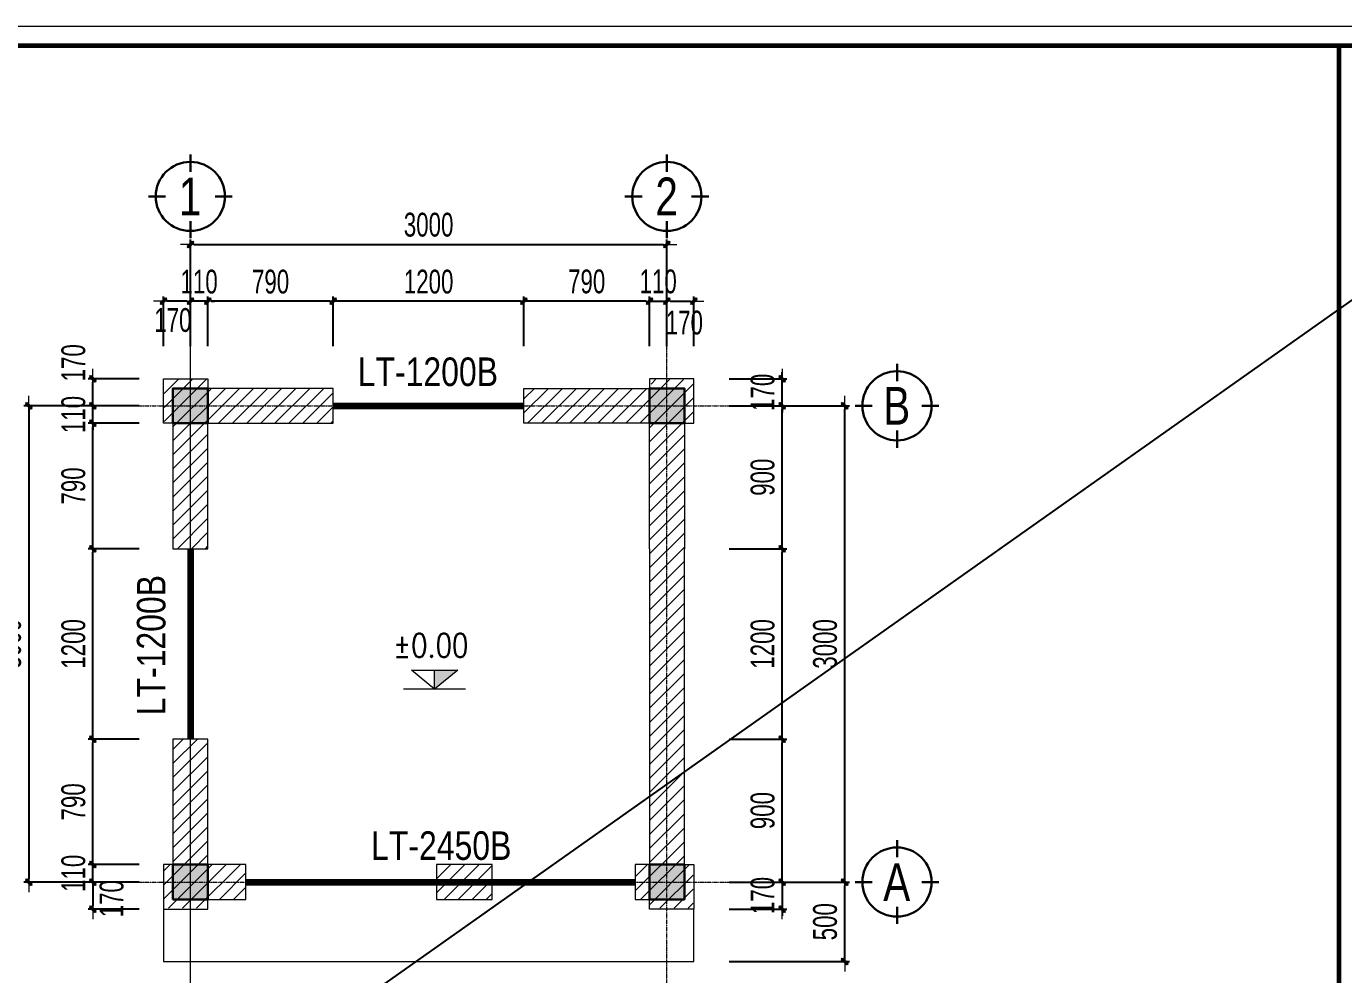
# Model space of a CAD drawing. Header units: millimetres. Extents: x 19378 to 572383, y -1120116 to -527168.
# Drawn here: x 267652 to 275945, y -554321 to -548347 of the extents above; entities that cross this region are included whole.
import ezdxf
from ezdxf.enums import TextEntityAlignment as Align

# ---------------------------------------------------------------- set-up
doc = ezdxf.new("R2010")
doc.units = ezdxf.units.MM
doc.header["$MEASUREMENT"] = 0
doc.header["$PDMODE"] = 32
doc.linetypes.add('CENTER', pattern=[2, 1.25, -0.25, 0.25, -0.25])
doc.layers.get('Defpoints').update_dxf_attribs({"color": 1})
for name, color, linetype, lineweight in [('cat1', 30, 'Continuous', 40), ('cat2', 22, 'Continuous', 30), ('LC Dim', 8, 'Continuous', 18), ('LC Hatch', 252, 'Continuous', 9), ('LC ISO', 153, 'Continuous', 13), ('LC Net thay', 7, 'Continuous', 25), ('LC Text1', 3, 'Continuous', 20), ('LC Text2', 7, 'Continuous', 25), ('manh2', 155, 'Continuous', 9), ('TRUC', 251, 'CENTER', 5)]:
    doc.layers.add(name, color=color, linetype=linetype, lineweight=lineweight)
doc.layers.add('KCS_Plotter', color=11, linetype='Continuous', plot=False)
doc.layers.add('Khungten_LCDI', color=7, linetype='Continuous')
doc.styles.add('EG 1', font='VHAVANB.TTF')
doc.styles.add('HOATBIF', font='hoatbif.shx', dxfattribs={"width": 0.7})
doc.styles.add('Khungten', font='VHAVAN.TTF', dxfattribs={"width": 0.9, "height": 5000})
doc.styles.add('T1', font='Vnsimli.shx', dxfattribs={"width": 0.8})
doc.styles.add('T2', font='VHARIAL.TTF', dxfattribs={"width": 0.8})
doc.styles.add('Tahoma', font='tahoma.ttf')
doc.styles.add('Title', font='VHBLACK.TTF', dxfattribs={"width": 0.8})
doc.dimstyles.new('1-100', dxfattribs={"dimscale": 100, "dimtxt": 2.5, "dimasz": 0.35, "dimexe": 0.5, "dimexo": 0, "dimgap": 0.8, "dimtad": 1, "dimdec": 0, "dimzin": 0, "dimdsep": 46, "dimtxsty": 'HOATBIF', "dimblk1": 'DOT', "dimblk2": 'DOT', "dimsah": 1, "dimcen": -1, "dimdle": 1, "dimclrd": 256, "dimclre": 256, "dimclrt": 4, "dimadec": 3, "dimazin": 2, "dimtfac": 0.333333, "dimtdec": 0, "dimtix": 1, "dimtmove": 2, "dimatfit": 3, "dimldrblk": 'DOT', "dimfxl": 1, "dimtvp": 0.833333, "dimtolj": 1, "dimtzin": 0, "dimarcsym": 0})

# ---------------------------------------------------------------- blocks, each defined once
blk = doc.blocks.new('Nha o can bo nhan vien Trung doan')
at = {"layer": 'Defpoints', "lineweight": 0}
blk.add_lwpolyline([(-1200, -14850), (-1200, 14850), (40800, 14850), (40800, -14850)], close=True, dxfattribs=at)
at = {"layer": 'Khungten_LCDI', "color": 5, "lineweight": 60}
blk.add_line((36600, 14650), (36600, -14650), dxfattribs=at)
blk.add_lwpolyline([(0, -14650), (0, 14650), (40600, 14650), (40600, -14650)], close=True, dxfattribs=at)
at = {"color": 7, "style": 'Khungten', "width": 0.8}
for tag, p in [('REVISION', (39499, -10746)), ('NGAYHT', (39576, -11636))]:
    blk.add_attdef(tag, text='', height=200, dxfattribs=at).set_placement(p, align=Align.CENTER)
at = {"layer": 'LC Text1', "style": 'Title', "width": 1.485915}
for tag, p, p2 in [('TENBANVE1', (36913, -8886), (40339, -8886)), ('TENBANVE2', (36913, -9562), (40339, -9562))]:
    blk.add_attdef(tag, text='', height=250, dxfattribs=at).set_placement(p, p2, align=Align.FIT)
at = {"layer": 'LC Text1', "style": 'Title', "width": 0.7}
blk.add_attdef('SOBANVE', text='', height=250, dxfattribs=at).set_placement((39562, -13896), align=Align.CENTER)
blk = doc.blocks.new('DOT')
at = {"layer": 'LC Dim'}
blk.add_line((-3, 0), (3, 0), dxfattribs=at)
at = {"layer": 'LC Dim', "color": 4}
blk.add_line((-1, -1), (1, 1), dxfattribs=at)
blk.add_lwpolyline([(0.5, 1), (-1, -0.5), (-0.5, -1), (1, 0.5)], close=True, dxfattribs=at)
blk = doc.blocks.new('*D573')
at = {"layer": 'Defpoints', "color": 0, "ltscale": 2, "transparency": 16777216}
for p in [(272076.2, -552837.7), (272410.6, -552837.7), (272076.2, -553737.7)]:
    blk.add_point(p, dxfattribs=at)
at = {"layer": 'LC Dim', "lineweight": -2, "ltscale": 2, "transparency": 16777216}
for p, q in [((272076.2, -552837.7), (272440.6, -552837.7)), ((272410.6, -553716.7), (272410.6, -552858.7)), ((272076.2, -553737.7), (272440.6, -553737.7))]:
    blk.add_line(p, q, dxfattribs=at)
at = {"layer": 'LC Dim', "lineweight": -2, "ltscale": 2, "transparency": 16777216, "xscale": 21, "yscale": 21, "zscale": 21}
for p, rotation in [((272410.6, -552837.7), 90), ((272410.6, -553737.7), 270)]:
    blk.add_blockref('DOT', p, dxfattribs=dict(at, rotation=rotation))
at = {"layer": 'LC Dim', "color": 4, "ltscale": 2, "transparency": 16777216, "insert": (272287.6, -553287.7), "char_height": 150, "attachment_point": 5, "rotation": 90, "style": 'HOATBIF'}
blk.add_mtext('\\A1;900', dxfattribs=at)
blk = doc.blocks.new('_Dot')
at = {"color": 0, "linetype": 'ByBlock', "lineweight": -2}
blk.add_line((-0.5, 0), (-1, 0), dxfattribs=at)
at = {"color": 0, "linetype": 'ByBlock', "const_width": 0.5}
blk.add_lwpolyline([(-0.25, 0, 1), (0.25, 0, 1)], format="xyb", close=True, dxfattribs=at)
blk = doc.blocks.new('*D574')
at = {"layer": 'Defpoints', "color": 0, "ltscale": 2, "transparency": 16777216}
for p in [(272076.2, -551637.7), (272410.6, -551637.7), (272076.2, -552837.7)]:
    blk.add_point(p, dxfattribs=at)
at = {"layer": 'LC Dim', "lineweight": -2, "ltscale": 2, "transparency": 16777216}
for p, q in [((272076.2, -551637.7), (272440.6, -551637.7)), ((272410.6, -552816.7), (272410.6, -551658.7)), ((272076.2, -552837.7), (272440.6, -552837.7))]:
    blk.add_line(p, q, dxfattribs=at)
at = {"layer": 'LC Dim', "lineweight": -2, "ltscale": 2, "transparency": 16777216, "xscale": 21, "yscale": 21, "zscale": 21}
for p, rotation in [((272410.6, -551637.7), 90), ((272410.6, -552837.7), 270)]:
    blk.add_blockref('DOT', p, dxfattribs=dict(at, rotation=rotation))
at = {"layer": 'LC Dim', "color": 4, "ltscale": 2, "transparency": 16777216, "insert": (272287.6, -552237.7), "char_height": 150, "attachment_point": 5, "rotation": 90, "style": 'HOATBIF'}
blk.add_mtext('\\A1;1200', dxfattribs=at)
blk = doc.blocks.new('*D575')
at = {"layer": 'Defpoints', "color": 0, "ltscale": 2, "transparency": 16777216}
for p in [(272076.2, -550737.7), (272410.6, -550737.7), (272076.2, -551637.7)]:
    blk.add_point(p, dxfattribs=at)
at = {"layer": 'LC Dim', "lineweight": -2, "ltscale": 2, "transparency": 16777216}
for p, q in [((272076.2, -550737.7), (272440.6, -550737.7)), ((272410.6, -551616.7), (272410.6, -550758.7)), ((272076.2, -551637.7), (272440.6, -551637.7))]:
    blk.add_line(p, q, dxfattribs=at)
at = {"layer": 'LC Dim', "lineweight": -2, "ltscale": 2, "transparency": 16777216, "xscale": 21, "yscale": 21, "zscale": 21}
for p, rotation in [((272410.6, -550737.7), 90), ((272410.6, -551637.7), 270)]:
    blk.add_blockref('DOT', p, dxfattribs=dict(at, rotation=rotation))
at = {"layer": 'LC Dim', "color": 4, "ltscale": 2, "transparency": 16777216, "insert": (272287.6, -551187.7), "char_height": 150, "attachment_point": 5, "rotation": 90, "style": 'HOATBIF'}
blk.add_mtext('\\A1;900', dxfattribs=at)
blk = doc.blocks.new('*D576')
at = {"layer": 'Defpoints', "color": 0, "ltscale": 2, "transparency": 16777216}
for p in [(272076.2, -550737.7), (272803.8, -550737.7), (272076.2, -553737.7)]:
    blk.add_point(p, dxfattribs=at)
at = {"layer": 'LC Dim', "lineweight": -2, "ltscale": 2, "transparency": 16777216}
for p, q in [((272076.2, -550737.7), (272833.8, -550737.7)), ((272803.8, -553716.7), (272803.8, -550758.7)), ((272076.2, -553737.7), (272833.8, -553737.7))]:
    blk.add_line(p, q, dxfattribs=at)
at = {"layer": 'LC Dim', "lineweight": -2, "ltscale": 2, "transparency": 16777216, "xscale": 21, "yscale": 21, "zscale": 21}
for p, rotation in [((272803.8, -550737.7), 90), ((272803.8, -553737.7), 270)]:
    blk.add_blockref('DOT', p, dxfattribs=dict(at, rotation=rotation))
at = {"layer": 'LC Dim', "color": 4, "ltscale": 2, "transparency": 16777216, "insert": (272680.8, -552237.7), "char_height": 150, "attachment_point": 5, "rotation": 90, "style": 'HOATBIF'}
blk.add_mtext('\\A1;3000', dxfattribs=at)
blk = doc.blocks.new('*D578')
at = {"layer": 'Defpoints', "color": 0, "ltscale": 2, "transparency": 16777216}
for p in [(270784.6, -550078.1), (270784.6, -550361.7), (271574.7, -550361.7)]:
    blk.add_point(p, dxfattribs=at)
at = {"layer": 'LC Dim', "lineweight": -2, "ltscale": 2, "transparency": 16777216}
for p, q in [((270784.6, -550361.7), (270784.6, -550048.1)), ((271553.7, -550078.1), (270805.6, -550078.1)), ((271574.7, -550361.7), (271574.7, -550048.1))]:
    blk.add_line(p, q, dxfattribs=at)
at = {"layer": 'LC Dim', "lineweight": -2, "ltscale": 2, "transparency": 16777216, "xscale": 21, "yscale": 21, "zscale": 21, "rotation": 180}
blk.add_blockref('DOT', (270784.6, -550078.1), dxfattribs=at)
at = {"layer": 'LC Dim', "lineweight": -2, "ltscale": 2, "transparency": 16777216, "xscale": 21, "yscale": 21, "zscale": 21}
blk.add_blockref('DOT', (271574.7, -550078.1), dxfattribs=at)
at = {"layer": 'LC Dim', "color": 4, "ltscale": 2, "transparency": 16777216, "insert": (271179.6, -549955.1), "char_height": 150, "attachment_point": 5, "style": 'HOATBIF'}
blk.add_mtext('\\A1;790', dxfattribs=at)
blk = doc.blocks.new('*D579')
at = {"layer": 'Defpoints', "color": 0, "ltscale": 2, "transparency": 16777216}
for p in [(269584.6, -550079.3), (269584.6, -550361.7), (270784.6, -550361.7)]:
    blk.add_point(p, dxfattribs=at)
at = {"layer": 'LC Dim', "lineweight": -2, "ltscale": 2, "transparency": 16777216}
for p, q in [((269584.6, -550361.7), (269584.6, -550049.3)), ((270763.6, -550079.3), (269605.6, -550079.3)), ((270784.6, -550361.7), (270784.6, -550049.3))]:
    blk.add_line(p, q, dxfattribs=at)
at = {"layer": 'LC Dim', "lineweight": -2, "ltscale": 2, "transparency": 16777216, "xscale": 21, "yscale": 21, "zscale": 21, "rotation": 180}
blk.add_blockref('DOT', (269584.6, -550079.3), dxfattribs=at)
at = {"layer": 'LC Dim', "lineweight": -2, "ltscale": 2, "transparency": 16777216, "xscale": 21, "yscale": 21, "zscale": 21}
blk.add_blockref('DOT', (270784.6, -550079.3), dxfattribs=at)
at = {"layer": 'LC Dim', "color": 4, "ltscale": 2, "transparency": 16777216, "insert": (270184.6, -549956.3), "char_height": 150, "attachment_point": 5, "style": 'HOATBIF'}
blk.add_mtext('\\A1;1200', dxfattribs=at)
blk = doc.blocks.new('*D580')
at = {"layer": 'Defpoints', "color": 0, "ltscale": 2, "transparency": 16777216}
for p in [(268794.6, -550079.3), (268794.6, -550361.7), (269584.6, -550361.7)]:
    blk.add_point(p, dxfattribs=at)
at = {"layer": 'LC Dim', "lineweight": -2, "ltscale": 2, "transparency": 16777216}
for p, q in [((268794.6, -550361.7), (268794.6, -550049.3)), ((269563.6, -550079.3), (268815.6, -550079.3)), ((269584.6, -550361.7), (269584.6, -550049.3))]:
    blk.add_line(p, q, dxfattribs=at)
at = {"layer": 'LC Dim', "lineweight": -2, "ltscale": 2, "transparency": 16777216, "xscale": 21, "yscale": 21, "zscale": 21, "rotation": 180}
blk.add_blockref('DOT', (268794.6, -550079.3), dxfattribs=at)
at = {"layer": 'LC Dim', "lineweight": -2, "ltscale": 2, "transparency": 16777216, "xscale": 21, "yscale": 21, "zscale": 21}
blk.add_blockref('DOT', (269584.6, -550079.3), dxfattribs=at)
at = {"layer": 'LC Dim', "color": 4, "ltscale": 2, "transparency": 16777216, "insert": (269189.6, -549956.3), "char_height": 150, "attachment_point": 5, "style": 'HOATBIF'}
blk.add_mtext('\\A1;790', dxfattribs=at)
blk = doc.blocks.new('*D581')
at = {"layer": 'Defpoints', "color": 0, "ltscale": 2, "transparency": 16777216}
for p in [(271684.6, -549720.7), (268684.6, -550361.7), (271684.6, -550361.7)]:
    blk.add_point(p, dxfattribs=at)
at = {"layer": 'LC Dim', "lineweight": -2, "ltscale": 2, "transparency": 16777216}
for p, q in [((268684.6, -550361.7), (268684.6, -549690.7)), ((268705.6, -549720.7), (271663.6, -549720.7)), ((271684.6, -550361.7), (271684.6, -549690.7))]:
    blk.add_line(p, q, dxfattribs=at)
at = {"layer": 'LC Dim', "lineweight": -2, "ltscale": 2, "transparency": 16777216, "xscale": 21, "yscale": 21, "zscale": 21, "rotation": 180}
blk.add_blockref('DOT', (268684.6, -549720.7), dxfattribs=at)
at = {"layer": 'LC Dim', "lineweight": -2, "ltscale": 2, "transparency": 16777216, "xscale": 21, "yscale": 21, "zscale": 21}
blk.add_blockref('DOT', (271684.6, -549720.7), dxfattribs=at)
at = {"layer": 'LC Dim', "color": 4, "ltscale": 2, "transparency": 16777216, "insert": (270184.6, -549597.7), "char_height": 150, "attachment_point": 5, "style": 'HOATBIF'}
blk.add_mtext('\\A1;3000', dxfattribs=at)
blk = doc.blocks.new('*D582')
at = {"layer": 'Defpoints', "color": 0, "ltscale": 2, "transparency": 16777216}
for p in [(268071.5, -551637.7), (268362.2, -551637.7), (268362.2, -552837.7)]:
    blk.add_point(p, dxfattribs=at)
at = {"layer": 'LC Dim', "lineweight": -2, "ltscale": 2, "transparency": 16777216}
for p, q in [((268362.2, -551637.7), (268041.5, -551637.7)), ((268071.5, -552816.7), (268071.5, -551658.7)), ((268362.2, -552837.7), (268041.5, -552837.7))]:
    blk.add_line(p, q, dxfattribs=at)
at = {"layer": 'LC Dim', "lineweight": -2, "ltscale": 2, "transparency": 16777216, "xscale": 21, "yscale": 21, "zscale": 21}
for p, rotation in [((268071.5, -551637.7), 90), ((268071.5, -552837.7), 270)]:
    blk.add_blockref('DOT', p, dxfattribs=dict(at, rotation=rotation))
at = {"layer": 'LC Dim', "color": 4, "ltscale": 2, "transparency": 16777216, "insert": (267948.5, -552237.7), "char_height": 150, "attachment_point": 5, "rotation": 90, "style": 'HOATBIF'}
blk.add_mtext('\\A1;1200', dxfattribs=at)
blk = doc.blocks.new('*D583')
at = {"layer": 'Defpoints', "color": 0, "ltscale": 2, "transparency": 16777216}
for p in [(268362.2, -550737.7), (267667, -553737.7), (268362.2, -553737.7)]:
    blk.add_point(p, dxfattribs=at)
at = {"layer": 'LC Dim', "lineweight": -2, "ltscale": 2, "transparency": 16777216}
for p, q in [((268362.2, -550737.7), (267637, -550737.7)), ((267667, -550758.7), (267667, -553716.7)), ((268362.2, -553737.7), (267637, -553737.7))]:
    blk.add_line(p, q, dxfattribs=at)
at = {"layer": 'LC Dim', "lineweight": -2, "ltscale": 2, "transparency": 16777216, "xscale": 21, "yscale": 21, "zscale": 21}
for p, rotation in [((267667, -550737.7), 90), ((267667, -553737.7), 270)]:
    blk.add_blockref('DOT', p, dxfattribs=dict(at, rotation=rotation))
at = {"layer": 'LC Dim', "color": 4, "ltscale": 2, "transparency": 16777216, "insert": (267544, -552237.7), "char_height": 150, "attachment_point": 5, "rotation": 90, "style": 'HOATBIF'}
blk.add_mtext('\\A1;3000', dxfattribs=at)
blk = doc.blocks.new('*D584')
at = {"layer": 'Defpoints', "color": 0, "ltscale": 2, "transparency": 16777216}
for p in [(268071.5, -552837.7), (268362.2, -552837.7), (268362.2, -553627.7)]:
    blk.add_point(p, dxfattribs=at)
at = {"layer": 'LC Dim', "lineweight": -2, "ltscale": 2, "transparency": 16777216}
for p, q in [((268362.2, -552837.7), (268041.5, -552837.7)), ((268071.5, -553606.7), (268071.5, -552858.7)), ((268362.2, -553627.7), (268041.5, -553627.7))]:
    blk.add_line(p, q, dxfattribs=at)
at = {"layer": 'LC Dim', "lineweight": -2, "ltscale": 2, "transparency": 16777216, "xscale": 21, "yscale": 21, "zscale": 21}
for p, rotation in [((268071.5, -552837.7), 90), ((268071.5, -553627.7), 270)]:
    blk.add_blockref('DOT', p, dxfattribs=dict(at, rotation=rotation))
at = {"layer": 'LC Dim', "color": 4, "ltscale": 2, "transparency": 16777216, "insert": (267948.5, -553232.7), "char_height": 150, "attachment_point": 5, "rotation": 90, "style": 'HOATBIF'}
blk.add_mtext('\\A1;790', dxfattribs=at)
blk = doc.blocks.new('*D585')
at = {"layer": 'Defpoints', "color": 0, "ltscale": 2, "transparency": 16777216}
for p in [(268071.5, -550847.7), (268362.2, -550847.7), (268362.2, -551637.7)]:
    blk.add_point(p, dxfattribs=at)
at = {"layer": 'LC Dim', "lineweight": -2, "ltscale": 2, "transparency": 16777216}
for p, q in [((268362.2, -550847.7), (268041.5, -550847.7)), ((268071.5, -551616.7), (268071.5, -550868.7)), ((268362.2, -551637.7), (268041.5, -551637.7))]:
    blk.add_line(p, q, dxfattribs=at)
at = {"layer": 'LC Dim', "lineweight": -2, "ltscale": 2, "transparency": 16777216, "xscale": 21, "yscale": 21, "zscale": 21}
for p, rotation in [((268071.5, -550847.7), 90), ((268071.5, -551637.7), 270)]:
    blk.add_blockref('DOT', p, dxfattribs=dict(at, rotation=rotation))
at = {"layer": 'LC Dim', "color": 4, "ltscale": 2, "transparency": 16777216, "insert": (267948.5, -551242.7), "char_height": 150, "attachment_point": 5, "rotation": 90, "style": 'HOATBIF'}
blk.add_mtext('\\A1;790', dxfattribs=at)
blk = doc.blocks.new('*D588')
at = {"layer": 'Defpoints', "color": 0, "ltscale": 2, "transparency": 16777216}
for p in [(268684.6, -550079.3), (268684.6, -550361.7), (268794.6, -550361.7)]:
    blk.add_point(p, dxfattribs=at)
at = {"layer": 'LC Dim', "lineweight": -2, "ltscale": 2, "transparency": 16777216}
for p, q in [((268663.6, -550079.3), (268642.6, -550079.3)), ((268684.6, -550361.7), (268684.6, -550049.3)), ((268794.6, -550079.3), (268684.6, -550079.3)), ((268794.6, -550361.7), (268794.6, -550049.3)), ((268815.6, -550079.3), (268836.6, -550079.3))]:
    blk.add_line(p, q, dxfattribs=at)
at = {"layer": 'LC Dim', "lineweight": -2, "ltscale": 2, "transparency": 16777216, "xscale": 21, "yscale": 21, "zscale": 21}
blk.add_blockref('DOT', (268684.6, -550079.3), dxfattribs=at)
at = {"layer": 'LC Dim', "lineweight": -2, "ltscale": 2, "transparency": 16777216, "xscale": 21, "yscale": 21, "zscale": 21, "rotation": 180}
blk.add_blockref('DOT', (268794.6, -550079.3), dxfattribs=at)
at = {"layer": 'LC Dim', "color": 4, "ltscale": 2, "transparency": 16777216, "insert": (268739.6, -549956.3), "char_height": 150, "attachment_point": 5, "style": 'HOATBIF'}
blk.add_mtext('\\A1;110', dxfattribs=at)
blk = doc.blocks.new('*D589')
at = {"layer": 'Defpoints', "color": 0, "ltscale": 2, "transparency": 16777216}
for p in [(268071.5, -553627.7), (268362.2, -553627.7), (268362.2, -553737.7)]:
    blk.add_point(p, dxfattribs=at)
at = {"layer": 'LC Dim', "lineweight": -2, "ltscale": 2, "transparency": 16777216}
for p, q in [((268362.2, -553627.7), (268041.5, -553627.7)), ((268071.5, -553606.7), (268071.5, -553585.7)), ((268071.5, -553737.7), (268071.5, -553627.7)), ((268362.2, -553737.7), (268041.5, -553737.7)), ((268071.5, -553758.7), (268071.5, -553779.7))]:
    blk.add_line(p, q, dxfattribs=at)
at = {"layer": 'LC Dim', "lineweight": -2, "ltscale": 2, "transparency": 16777216, "xscale": 21, "yscale": 21, "zscale": 21}
for p, rotation in [((268071.5, -553627.7), 270), ((268071.5, -553737.7), 90)]:
    blk.add_blockref('DOT', p, dxfattribs=dict(at, rotation=rotation))
at = {"layer": 'LC Dim', "color": 4, "ltscale": 2, "transparency": 16777216, "insert": (267948.5, -553682.7), "char_height": 150, "attachment_point": 5, "rotation": 90, "style": 'HOATBIF'}
blk.add_mtext('\\A1;110', dxfattribs=at)
blk = doc.blocks.new('*D590')
at = {"layer": 'Defpoints', "color": 0, "ltscale": 2, "transparency": 16777216}
for p in [(268071.5, -550737.7), (268362.2, -550737.7), (268362.2, -550847.7)]:
    blk.add_point(p, dxfattribs=at)
at = {"layer": 'LC Dim', "lineweight": -2, "ltscale": 2, "transparency": 16777216}
for p, q in [((268362.2, -550737.7), (268041.5, -550737.7)), ((268071.5, -550716.7), (268071.5, -550695.7)), ((268071.5, -550847.7), (268071.5, -550737.7)), ((268362.2, -550847.7), (268041.5, -550847.7)), ((268071.5, -550868.7), (268071.5, -550889.7))]:
    blk.add_line(p, q, dxfattribs=at)
at = {"layer": 'LC Dim', "lineweight": -2, "ltscale": 2, "transparency": 16777216, "xscale": 21, "yscale": 21, "zscale": 21}
for p, rotation in [((268071.5, -550737.7), 270), ((268071.5, -550847.7), 90)]:
    blk.add_blockref('DOT', p, dxfattribs=dict(at, rotation=rotation))
at = {"layer": 'LC Dim', "color": 4, "ltscale": 2, "transparency": 16777216, "insert": (267948.5, -550792.7), "char_height": 150, "attachment_point": 5, "rotation": 90, "style": 'HOATBIF'}
blk.add_mtext('\\A1;110', dxfattribs=at)
blk = doc.blocks.new('*D591')
at = {"layer": 'Defpoints', "color": 0, "ltscale": 2, "transparency": 16777216}
for p in [(272076.2, -553737.7), (272803.8, -553737.7), (272076.2, -554237.7)]:
    blk.add_point(p, dxfattribs=at)
at = {"layer": 'LC Dim', "lineweight": -2, "ltscale": 2, "transparency": 16777216}
for p, q in [((272076.2, -553737.7), (272833.8, -553737.7)), ((272803.8, -554216.7), (272803.8, -553758.7)), ((272076.2, -554237.7), (272833.8, -554237.7))]:
    blk.add_line(p, q, dxfattribs=at)
at = {"layer": 'LC Dim', "lineweight": -2, "ltscale": 2, "transparency": 16777216, "xscale": 21, "yscale": 21, "zscale": 21}
for p, rotation in [((272803.8, -553737.7), 90), ((272803.8, -554237.7), 270)]:
    blk.add_blockref('DOT', p, dxfattribs=dict(at, rotation=rotation))
at = {"layer": 'LC Dim', "color": 4, "ltscale": 2, "transparency": 16777216, "insert": (272680.8, -553987.7), "char_height": 150, "attachment_point": 5, "rotation": 90, "style": 'HOATBIF'}
blk.add_mtext('\\A1;500', dxfattribs=at)
blk = doc.blocks.new('*D592')
at = {"layer": 'Defpoints', "color": 0, "ltscale": 2, "transparency": 16777216}
for p in [(271684.6, -550078.1), (271574.7, -550361.7), (271684.6, -550361.7)]:
    blk.add_point(p, dxfattribs=at)
at = {"layer": 'LC Dim', "lineweight": -2, "ltscale": 2, "transparency": 16777216}
for p, q in [((271553.7, -550078.1), (271532.7, -550078.1)), ((271574.7, -550361.7), (271574.7, -550048.1)), ((271574.7, -550078.1), (271684.6, -550078.1)), ((271684.6, -550361.7), (271684.6, -550048.1)), ((271705.6, -550078.1), (271726.6, -550078.1))]:
    blk.add_line(p, q, dxfattribs=at)
at = {"layer": 'LC Dim', "lineweight": -2, "ltscale": 2, "transparency": 16777216, "xscale": 21, "yscale": 21, "zscale": 21}
blk.add_blockref('DOT', (271574.7, -550078.1), dxfattribs=at)
at = {"layer": 'LC Dim', "lineweight": -2, "ltscale": 2, "transparency": 16777216, "xscale": 21, "yscale": 21, "zscale": 21, "rotation": 180}
blk.add_blockref('DOT', (271684.6, -550078.1), dxfattribs=at)
at = {"layer": 'LC Dim', "color": 4, "ltscale": 2, "transparency": 16777216, "insert": (271629.6, -549955.1), "char_height": 150, "attachment_point": 5, "style": 'HOATBIF'}
blk.add_mtext('\\A1;110', dxfattribs=at)
blk = doc.blocks.new('Caodo1')
at = {"layer": 'LC Text1'}
blk.add_hatch(color=256, dxfattribs=at).paths.add_polyline_path([(0, 0), (243, 200), (0, 200)])
for p, q in [((0, 0), (0, 200)), ((324, 0), (-324, 0))]:
    blk.add_line(p, q, dxfattribs=at)
blk.add_lwpolyline([(-243, 200), (243, 200), (0, 0), (0, 0)], close=True, dxfattribs=at)
at = {"layer": 'LC Text1', "style": 'T1', "width": 0.8}
blk.add_attdef('%%P0,00', text='', height=250, dxfattribs=at).set_placement((-39, 460), align=Align.MIDDLE_CENTER)
blk = doc.blocks.new('KyHieu TrucDinhVi')
at = {"color": 7, "lineweight": 30}
for p, q in [((0, 2.36), (0, 4)), ((-2.36, 0), (-4, 0)), ((2.36, 0), (4, 0)), ((0, -2.36), (0, -4))]:
    blk.add_line(p, q, dxfattribs=at)
blk.add_circle((0, 0), 3.3, dxfattribs=at)
at = {"ltscale": 20, "style": 'Tahoma'}
blk.add_attdef('AA', text='', height=3, dxfattribs=at).set_placement((0, 0), align=Align.MIDDLE_CENTER)
blk = doc.blocks.new('*D562')
at = {"layer": 'Defpoints', "color": 0, "ltscale": 2, "transparency": 16777216}
for p in [(268514.6, -550079.3), (268514.6, -550361.7), (268684.6, -550361.7)]:
    blk.add_point(p, dxfattribs=at)
at = {"layer": 'LC Dim', "lineweight": -2, "ltscale": 2, "transparency": 16777216}
for p, q in [((268514.6, -550361.7), (268514.6, -550049.3)), ((268663.6, -550079.3), (268535.6, -550079.3)), ((268684.6, -550361.7), (268684.6, -550049.3))]:
    blk.add_line(p, q, dxfattribs=at)
at = {"layer": 'LC Dim', "lineweight": -2, "ltscale": 2, "transparency": 16777216, "xscale": 21, "yscale": 21, "zscale": 21, "rotation": 180}
blk.add_blockref('DOT', (268514.6, -550079.3), dxfattribs=at)
at = {"layer": 'LC Dim', "lineweight": -2, "ltscale": 2, "transparency": 16777216, "xscale": 21, "yscale": 21, "zscale": 21}
blk.add_blockref('DOT', (268684.6, -550079.3), dxfattribs=at)
at = {"layer": 'LC Dim', "color": 4, "ltscale": 2, "transparency": 16777216, "insert": (268574.6, -550198.1), "char_height": 150, "attachment_point": 5, "style": 'HOATBIF'}
blk.add_mtext('\\A1;170', dxfattribs=at)
blk = doc.blocks.new('*D563')
at = {"layer": 'Defpoints', "color": 0, "ltscale": 2, "transparency": 16777216}
for p in [(271854.6, -550078.1), (271684.6, -550361.7), (271854.6, -550361.7)]:
    blk.add_point(p, dxfattribs=at)
at = {"layer": 'LC Dim', "lineweight": -2, "ltscale": 2, "transparency": 16777216}
for p, q in [((271684.6, -550361.7), (271684.6, -550048.1)), ((271705.6, -550078.1), (271833.6, -550078.1)), ((271854.6, -550361.7), (271854.6, -550048.1))]:
    blk.add_line(p, q, dxfattribs=at)
at = {"layer": 'LC Dim', "lineweight": -2, "ltscale": 2, "transparency": 16777216, "xscale": 21, "yscale": 21, "zscale": 21, "rotation": 180}
blk.add_blockref('DOT', (271684.6, -550078.1), dxfattribs=at)
at = {"layer": 'LC Dim', "lineweight": -2, "ltscale": 2, "transparency": 16777216, "xscale": 21, "yscale": 21, "zscale": 21}
blk.add_blockref('DOT', (271854.6, -550078.1), dxfattribs=at)
at = {"layer": 'LC Dim', "color": 4, "ltscale": 2, "transparency": 16777216, "insert": (271794.6, -550214.4), "char_height": 150, "attachment_point": 5, "style": 'HOATBIF'}
blk.add_mtext('\\A1;170', dxfattribs=at)
blk = doc.blocks.new('*D564')
at = {"layer": 'Defpoints', "color": 0, "ltscale": 2, "transparency": 16777216}
for p in [(272076.2, -550567.7), (272410.6, -550567.7), (272076.2, -550737.7)]:
    blk.add_point(p, dxfattribs=at)
at = {"layer": 'LC Dim', "lineweight": -2, "ltscale": 2, "transparency": 16777216}
for p, q in [((272076.2, -550567.7), (272440.6, -550567.7)), ((272410.6, -550546.7), (272410.6, -550525.7)), ((272410.6, -550737.7), (272410.6, -550567.7)), ((272076.2, -550737.7), (272440.6, -550737.7)), ((272410.6, -550758.7), (272410.6, -550779.7))]:
    blk.add_line(p, q, dxfattribs=at)
at = {"layer": 'LC Dim', "lineweight": -2, "ltscale": 2, "transparency": 16777216, "xscale": 21, "yscale": 21, "zscale": 21}
for p, rotation in [((272410.6, -550567.7), 270), ((272410.6, -550737.7), 90)]:
    blk.add_blockref('DOT', p, dxfattribs=dict(at, rotation=rotation))
at = {"layer": 'LC Dim', "color": 4, "ltscale": 2, "transparency": 16777216, "insert": (272287.6, -550652.7), "char_height": 150, "attachment_point": 5, "rotation": 90, "style": 'HOATBIF'}
blk.add_mtext('\\A1;170', dxfattribs=at)
blk = doc.blocks.new('*D565')
at = {"layer": 'Defpoints', "color": 0, "ltscale": 2, "transparency": 16777216}
for p in [(272076.2, -553737.7), (272076.2, -553907.7), (272410.6, -553907.7)]:
    blk.add_point(p, dxfattribs=at)
at = {"layer": 'LC Dim', "lineweight": -2, "ltscale": 2, "transparency": 16777216}
for p, q in [((272410.6, -553716.7), (272410.6, -553695.7)), ((272076.2, -553737.7), (272440.6, -553737.7)), ((272410.6, -553737.7), (272410.6, -553907.7)), ((272076.2, -553907.7), (272440.6, -553907.7)), ((272410.6, -553928.7), (272410.6, -553949.7))]:
    blk.add_line(p, q, dxfattribs=at)
at = {"layer": 'LC Dim', "lineweight": -2, "ltscale": 2, "transparency": 16777216, "xscale": 21, "yscale": 21, "zscale": 21}
for p, rotation in [((272410.6, -553737.7), 270), ((272410.6, -553907.7), 90)]:
    blk.add_blockref('DOT', p, dxfattribs=dict(at, rotation=rotation))
at = {"layer": 'LC Dim', "color": 4, "ltscale": 2, "transparency": 16777216, "insert": (272287.6, -553822.7), "char_height": 150, "attachment_point": 5, "rotation": 90, "style": 'HOATBIF'}
blk.add_mtext('\\A1;170', dxfattribs=at)
blk = doc.blocks.new('*D568')
at = {"layer": 'Defpoints', "color": 0, "ltscale": 2, "transparency": 16777216}
for p in [(268362.2, -553737.7), (268071.5, -553907.7), (268362.2, -553907.7)]:
    blk.add_point(p, dxfattribs=at)
at = {"layer": 'LC Dim', "lineweight": -2, "ltscale": 2, "transparency": 16777216}
for p, q in [((268362.2, -553737.7), (268041.5, -553737.7)), ((268071.5, -553758.7), (268071.5, -553886.7)), ((268362.2, -553907.7), (268041.5, -553907.7))]:
    blk.add_line(p, q, dxfattribs=at)
at = {"layer": 'LC Dim', "lineweight": -2, "ltscale": 2, "transparency": 16777216, "xscale": 21, "yscale": 21, "zscale": 21}
for p, rotation in [((268071.5, -553737.7), 90), ((268071.5, -553907.7), 270)]:
    blk.add_blockref('DOT', p, dxfattribs=dict(at, rotation=rotation))
at = {"layer": 'LC Dim', "color": 4, "ltscale": 2, "transparency": 16777216, "insert": (268189.1, -553842.7), "char_height": 150, "attachment_point": 5, "rotation": 90, "style": 'HOATBIF'}
blk.add_mtext('\\A1;170', dxfattribs=at)
blk = doc.blocks.new('*D569')
at = {"layer": 'Defpoints', "color": 0, "ltscale": 2, "transparency": 16777216}
for p in [(268071.5, -550567.7), (268362.2, -550567.7), (268362.2, -550737.7)]:
    blk.add_point(p, dxfattribs=at)
at = {"layer": 'LC Dim', "lineweight": -2, "ltscale": 2, "transparency": 16777216}
for p, q in [((268362.2, -550567.7), (268041.5, -550567.7)), ((268071.5, -550716.7), (268071.5, -550588.7)), ((268362.2, -550737.7), (268041.5, -550737.7))]:
    blk.add_line(p, q, dxfattribs=at)
at = {"layer": 'LC Dim', "lineweight": -2, "ltscale": 2, "transparency": 16777216, "xscale": 21, "yscale": 21, "zscale": 21}
for p, rotation in [((268071.5, -550567.7), 90), ((268071.5, -550737.7), 270)]:
    blk.add_blockref('DOT', p, dxfattribs=dict(at, rotation=rotation))
at = {"layer": 'LC Dim', "color": 4, "ltscale": 2, "transparency": 16777216, "insert": (267948.5, -550466.7), "char_height": 150, "attachment_point": 5, "rotation": 90, "style": 'HOATBIF'}
blk.add_mtext('\\A1;170', dxfattribs=at)

msp = doc.modelspace()

# ---------------------------------------------------------------- hatches: boundary and pattern name
at = {"layer": 'cat2'}
for points in [[(268794.6, -550627.7), (268574.6, -550627.7), (268574.6, -550847.7), (268794.6, -550847.7)], [(271794.6, -550627.7), (271574.6, -550627.7), (271574.6, -550847.7), (271794.6, -550847.7)], [(268794.6, -553627.7), (268574.6, -553627.7), (268574.6, -553847.7), (268794.6, -553847.7)], [(271794.6, -553627.7), (271574.6, -553627.7), (271574.6, -553847.7), (271794.6, -553847.7)]]:
    msp.add_hatch(color=256, dxfattribs=at).paths.add_polyline_path(points)
at = {"layer": 'LC Hatch'}
h = msp.add_hatch(dxfattribs=at)
h.set_pattern_fill('ANSI31', color=8, scale=500)
h.set_pattern_definition([(45, (273358.83, -575077.51), (-44.19417, 44.19417), [])])
h.paths.add_polyline_path([(269584.6, -550627.7), (268574.6, -550627.7), (268574.6, -551637.7), (268794.6, -551637.7), (268794.6, -550847.7), (269584.6, -550847.7)])
h.paths.add_polyline_path([(271794.6, -550627.7), (270784.6, -550627.7), (270784.6, -550847.7), (271574.6, -550847.7), (271574.6, -551637.7), (271794.6, -551637.7)])
h.paths.add_polyline_path([(271794.6, -551637.7), (271574.6, -551637.7), (271574.6, -553627.7), (271484.6, -553627.7), (271484.6, -553847.7), (271794.6, -553847.7)])
h.paths.add_polyline_path([(270584.6, -553627.7), (270234.6, -553627.7), (270234.6, -553847.7), (270584.6, -553847.7)])
h.paths.add_polyline_path([(269034.6, -553627.7), (268794.6, -553627.7), (268794.6, -552837.7), (268574.6, -552837.7), (268574.6, -553847.7), (269034.6, -553847.7)])
h.paths.add_polyline_path([(271849.6, -553902.7), (271849.6, -553627.7), (271794.6, -553627.7), (271794.6, -553847.7), (271574.6, -553847.7), (271574.6, -553902.7)])
h.paths.add_polyline_path([(268519.6, -553627.7), (268519.6, -553902.7), (268794.6, -553902.7), (268794.6, -553847.7), (268574.6, -553847.7), (268574.6, -553627.7)])
h.paths.add_polyline_path([(268794.6, -550572.7), (268519.6, -550572.7), (268519.6, -550847.7), (268574.6, -550847.7), (268574.6, -550627.7), (268794.6, -550627.7)])
h.paths.add_polyline_path([(271849.6, -550847.7), (271849.6, -550572.7), (271584.6, -550572.7), (271584.6, -550627.7), (271794.6, -550627.7), (271794.6, -550847.7)])

# ---------------------------------------------------------------- linework, layer by layer
at = {"layer": 'cat1', "lineweight": 140, "ltscale": 750}
for p, q in [((269584.6, -550737.7), (270784.6, -550737.7)), ((268684.6, -551637.7), (268684.6, -552837.7)), ((269034.6, -553737.7), (271484.6, -553737.7))]:
    msp.add_line(p, q, dxfattribs=at)
at = {"layer": 'cat2'}
for points in [[(268574.6, -550847.7), (268794.6, -550847.7), (268794.6, -550627.7), (268574.6, -550627.7)], [(271574.6, -550847.7), (271794.6, -550847.7), (271794.6, -550627.7), (271574.6, -550627.7)], [(268574.6, -553847.7), (268794.6, -553847.7), (268794.6, -553627.7), (268574.6, -553627.7)], [(271574.6, -553847.7), (271794.6, -553847.7), (271794.6, -553627.7), (271574.6, -553627.7)]]:
    msp.add_lwpolyline(points, close=True, dxfattribs=at)
at = {"layer": 'KCS_Plotter', "ltscale": 2}
msp.add_line((253235.6, -566167.2), (278435.6, -548347.2), dxfattribs=at)
at = {"layer": 'manh2', "ltscale": 5}
for points in [[(268684.6, -555562.2), (268684.6, -549805.5)], [(268574.6, -550847.7), (268514.6, -550847.7), (268514.6, -550567.7), (268794.6, -550567.7), (268794.6, -550627.7)], [(271794.6, -550847.7), (271854.6, -550847.7), (271854.6, -550567.7), (271574.7, -550567.7), (271574.7, -550626.6)], [(268794.6, -551637.7), (268794.6, -550847.7), (269584.6, -550847.7), (269584.6, -550627.7), (268574.6, -550627.7), (268574.6, -551637.7), (268794.6, -551637.7)], [(271574.6, -551637.7), (271574.6, -550847.7), (270784.6, -550847.7), (270784.6, -550627.7), (271794.6, -550627.7), (271794.6, -551637.7)], [(271574.6, -551637.7), (271574.6, -553627.7), (271484.6, -553627.7), (271484.6, -553847.7), (271794.6, -553847.7), (271794.6, -551637.7)], [(269034.6, -553627.7), (268794.6, -553627.7), (268794.6, -552837.7), (268574.6, -552837.7), (268574.6, -553847.7), (269034.6, -553847.7), (269034.6, -553627.7)], [(268574.6, -553627.7), (268514.6, -553627.7), (268514.6, -553907.7), (268794.6, -553907.7), (268794.6, -553847.7)], [(270234.6, -553627.7), (270234.6, -553847.7), (270584.6, -553847.7), (270584.6, -553627.7), (270234.6, -553627.7)], [(271794.6, -553627.7), (271854.6, -553627.7), (271854.6, -553907.7), (271574.6, -553907.7), (271574.6, -553847.7)], [(268514.6, -553907.7), (268514.6, -554237.7), (271854.6, -554237.7), (271854.6, -553907.7)]]:
    msp.add_lwpolyline(points, dxfattribs=at)
at = {"layer": 'TRUC'}
for points in [[(271684.6, -555562.2), (271684.6, -549805.5)], [(267667, -550737.7), (272544.6, -550737.7)], [(267667, -553737.7), (272544.6, -553737.7)]]:
    msp.add_lwpolyline(points, dxfattribs=at)

# ---------------------------------------------------------------- block references
at = {"layer": 'LC ISO'}
ref = msp.add_blockref('KyHieu TrucDinhVi', (268684.6, -549418.6), dxfattribs=dict(at, xscale=66, yscale=66, zscale=66))
ref.add_attrib('AA', '1', dxfattribs={"layer": '0', "ltscale": 20, "height": 237.6, "style": 'EG 1', "width": 0.8}).set_placement((268683.1, -549418.6), align=Align.MIDDLE_CENTER)
ref = msp.add_blockref('KyHieu TrucDinhVi', (271684.6, -549418.6), dxfattribs=dict(at, xscale=66, yscale=66, zscale=66))
ref.add_attrib('AA', '2', dxfattribs={"layer": '0', "ltscale": 20, "height": 237.6, "style": 'EG 1', "width": 0.8}).set_placement((271683.1, -549418.6), align=Align.MIDDLE_CENTER)
ref = msp.add_blockref('KyHieu TrucDinhVi', (273133.3, -550737.7), dxfattribs=dict(at, xscale=66, yscale=66, zscale=66))
ref.add_attrib('AA', 'b', dxfattribs={"layer": '0', "ltscale": 20, "height": 237.6, "style": 'EG 1', "width": 0.8}).set_placement((273131.7, -550737.7), align=Align.MIDDLE_CENTER)
ref = msp.add_blockref('KyHieu TrucDinhVi', (273133.3, -553737.7), dxfattribs=dict(at, xscale=66, yscale=66, zscale=66))
ref.add_attrib('AA', 'a', dxfattribs={"layer": '0', "ltscale": 20, "height": 237.6, "style": 'EG 1', "width": 0.8}).set_placement((273131.7, -553737.7), align=Align.MIDDLE_CENTER)
at = {"layer": 'LC Net thay', "xscale": 0.6, "yscale": 0.6, "zscale": 0.6}
msp.add_blockref('Nha o can bo nhan vien Trung doan', (253955.6, -557257.2), dxfattribs=at)
at = {"layer": 'LC Text1'}
ref = msp.add_blockref('Caodo1', (270221.8, -552522.9), dxfattribs=dict(at, xscale=0.6, yscale=0.6, zscale=0.6))
ref.add_attrib('%%P0,00', '%%p0.00', dxfattribs={"layer": 'LC Text2', "height": 150, "style": 'T1', "width": 0.8}).set_placement((270198.3, -552247.2), align=Align.MIDDLE_CENTER)

# ---------------------------------------------------------------- texts
at = {"layer": 'LC Text2', "style": 'T2', "width": 0.8}
for s, p in [('lt-1200b', (269738.1, -550613.2)), ('lt-2450b', (269822.4, -553598.3))]:
    msp.add_text(s, height=180, dxfattribs=at).set_placement(p)
msp.add_text('lt-1200b', height=180, rotation=90, dxfattribs=at).set_placement((268527.8, -552687.1))

# ---------------------------------------------------------------- dimensions: what is measured, and where the dimension line sits
at = {"layer": 'LC Dim', "ltscale": 2}
for base, p1, p2, angle, picture, middle in [((271684.6, -549720.7), (268684.6, -550361.7), (271684.6, -550361.7), 180, '*D581', (270184.6, -549597.7)), ((268684.6, -550079.3), (268794.6, -550361.7), (268684.6, -550361.7), 180, '*D588', (268739.6, -549956.3)), ((268794.6, -550079.3), (269584.6, -550361.7), (268794.6, -550361.7), 180, '*D580', (269189.6, -549956.3)), ((269584.6, -550079.3), (270784.6, -550361.7), (269584.6, -550361.7), 180, '*D579', (270184.6, -549956.3)), ((270784.6, -550078.1), (271574.7, -550361.7), (270784.6, -550361.7), 180, '*D578', (271179.6, -549955.1)), ((271684.6, -550078.1), (271574.7, -550361.7), (271684.6, -550361.7), 180, '*D592', (271629.6, -549955.1)), ((272410.6, -550567.7), (272076.2, -550737.7), (272076.2, -550567.7), 90, '*D564', (272287.6, -550652.7)), ((268071.5, -550737.7), (268362.2, -550847.7), (268362.2, -550737.7), 90, '*D590', (267948.5, -550792.7)), ((267667, -553737.7), (268362.2, -550737.7), (268362.2, -553737.7), 90, '*D583', (267544, -552237.7)), ((272410.6, -550737.7), (272076.2, -551637.7), (272076.2, -550737.7), 90, '*D575', (272287.6, -551187.7)), ((272803.8, -550737.7), (272076.2, -553737.7), (272076.2, -550737.7), 90, '*D576', (272680.8, -552237.7)), ((268071.5, -550847.7), (268362.2, -551637.7), (268362.2, -550847.7), 90, '*D585', (267948.5, -551242.7)), ((268071.5, -551637.7), (268362.2, -552837.7), (268362.2, -551637.7), 90, '*D582', (267948.5, -552237.7)), ((272410.6, -551637.7), (272076.2, -552837.7), (272076.2, -551637.7), 90, '*D574', (272287.6, -552237.7)), ((268071.5, -552837.7), (268362.2, -553627.7), (268362.2, -552837.7), 90, '*D584', (267948.5, -553232.7)), ((272410.6, -552837.7), (272076.2, -553737.7), (272076.2, -552837.7), 90, '*D573', (272287.6, -553287.7)), ((268071.5, -553627.7), (268362.2, -553737.7), (268362.2, -553627.7), 90, '*D589', (267948.5, -553682.7)), ((272410.6, -553907.7), (272076.2, -553737.7), (272076.2, -553907.7), 90, '*D565', (272287.6, -553822.7)), ((272803.8, -553737.7), (272076.2, -554237.7), (272076.2, -553737.7), 90, '*D591', (272680.8, -553987.7))]:
    dim = msp.add_linear_dim(base=base, p1=p1, p2=p2, angle=angle, dimstyle='1-100', override={"dimscale": 60}, dxfattribs=at)
    dim.commit()
    dim.dimension.update_dxf_attribs({"geometry": picture, "text_midpoint": middle})
for base, p1, p2, angle, picture, middle in [((268514.6, -550079.3), (268684.6, -550361.7), (268514.6, -550361.7), 180, '*D562', (268574.6, -550198.1)), ((271854.6, -550078.1), (271684.6, -550361.7), (271854.6, -550361.7), 180, '*D563', (271794.6, -550214.4)), ((268071.5, -550567.7), (268362.2, -550737.7), (268362.2, -550567.7), 90, '*D569', (267948.5, -550466.7)), ((268071.5, -553907.7), (268362.2, -553737.7), (268362.2, -553907.7), 90, '*D568', (268189.1, -553842.7))]:
    dim = msp.add_linear_dim(base=base, p1=p1, p2=p2, angle=angle, dimstyle='1-100', override={"dimscale": 60}, dxfattribs=at)
    dim.commit()
    dim.dimension.update_dxf_attribs({"geometry": picture, "text_midpoint": middle, "dimtype": 160})

doc.saveas('drawing.dxf')
